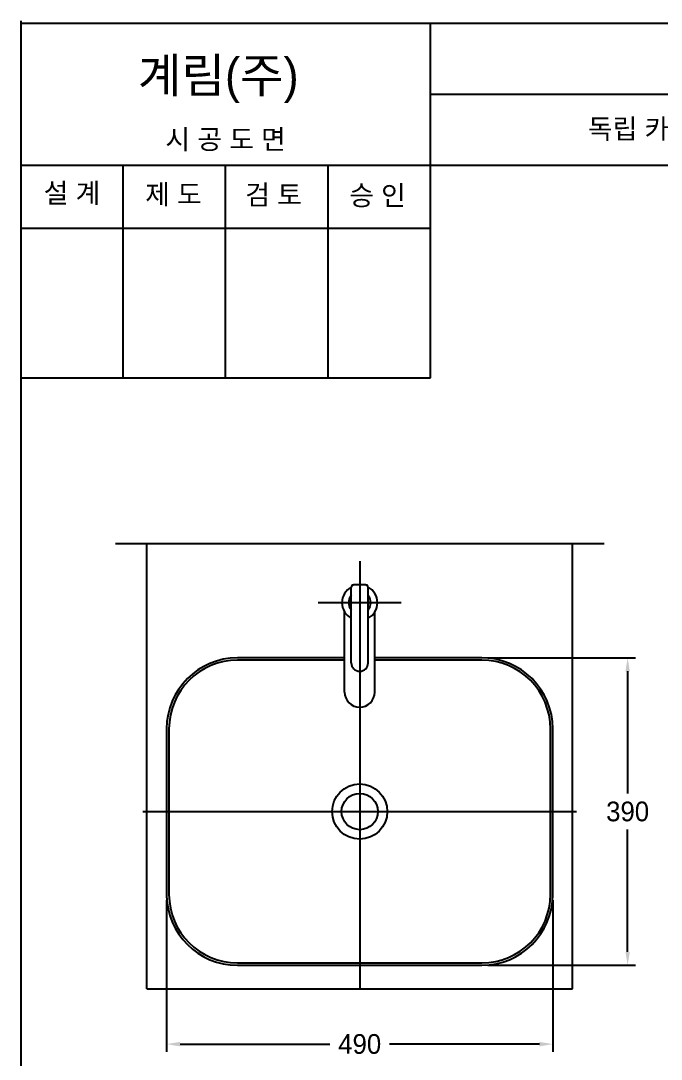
# Model space of a CAD drawing. Header units: millimetres. Extents: x 0 to 3800, y -67 to 2533.
# Drawn here: x 0 to 813, y 1216 to 2533 of the extents above; entities that cross this region are included whole.
import ezdxf
from ezdxf.enums import TextEntityAlignment as Align
from ezdxf.lldxf.tags import DXFTag

# ---------------------------------------------------------------- set-up
doc = ezdxf.new("R2010")
doc.units = ezdxf.units.MM
for name, color, linetype in [('TEXT', 7, 'Continuous'), ('내부선 및 부속', 4, 'Continuous'), ('도각라인', 255, 'Continuous'), ('외형선', 3, 'Continuous'), ('중심선', 1, 'DASHED'), ('치수선', 7, 'Continuous')]:
    doc.layers.add(name, color=color, linetype=linetype)
doc.styles.add('____', font='')
doc.styles.add('타이틀', font='H2GTRM.TTF', dxfattribs={"height": 25})
doc.styles.get('____').set_extended_font_data('굴림')
tags = doc.linetypes.add('DASHDOT', pattern=[70, 31, -13, 13, -13]).pattern_tags.tags
tags[10:11] = [DXFTag(74, 4), DXFTag(75, 0), DXFTag(340, '0'), DXFTag(46, 0.0), DXFTag(50, 0.0), DXFTag(44, 0.0), DXFTag(45, 0.0)]
tags[8:9] = [DXFTag(74, 4), DXFTag(75, 0), DXFTag(340, '0'), DXFTag(46, 0.0), DXFTag(50, 0.0), DXFTag(44, 0.0), DXFTag(45, 0.0)]
tags[6:7] = [DXFTag(74, 4), DXFTag(75, 0), DXFTag(340, '0'), DXFTag(46, 0.0), DXFTag(50, 0.0), DXFTag(44, 0.0), DXFTag(45, 0.0)]
tags[4:5] = [DXFTag(74, 4), DXFTag(75, 0), DXFTag(340, '0'), DXFTag(46, 0.0), DXFTag(50, 0.0), DXFTag(44, 0.0), DXFTag(45, 0.0)]
tags = doc.linetypes.add('DASHED', pattern=[25.72, 12.86, -12.86]).pattern_tags.tags
tags[6:7] = [DXFTag(74, 4), DXFTag(75, 0), DXFTag(340, '0'), DXFTag(46, 0.0), DXFTag(50, 0.0), DXFTag(44, 0.0), DXFTag(45, 0.0)]
tags[4:5] = [DXFTag(74, 4), DXFTag(75, 0), DXFTag(340, '0'), DXFTag(46, 0.0), DXFTag(50, 0.0), DXFTag(44, 0.0), DXFTag(45, 0.0)]
doc.dimstyles.new('MSADIM', dxfattribs={"dimtxt": 33, "dimasz": 17, "dimexe": 10, "dimexo": 7.5, "dimgap": 10, "dimtad": 0, "dimtih": 1, "dimtoh": 1, "dimdec": 0, "dimzin": 1, "dimdsep": 46, "dimtxsty": '____', "dimcen": 11.25, "dimadec": 0, "dimazin": 0, "dimtfac": 1, "dimtdec": 0, "dimtix": 1, "dimtmove": 0, "dimatfit": 3, "dimfxl": 1, "dimtolj": 1, "dimtzin": 1, "dimarcsym": 0})

# ---------------------------------------------------------------- blocks, each defined once
blk = doc.blocks.new('*D16')
at = {"layer": '치수선', "color": 0, "linetype": 'Continuous', "lineweight": -2, "transparency": 16777216}
for p, q in [((592.6, 1724.8), (780.1, 1724.8)), ((770.1, 1707.8), (770.1, 1552.6)), ((770.1, 1351.8), (770.1, 1506.9)), ((592.6, 1334.8), (780.1, 1334.8))]:
    blk.add_line(p, q, dxfattribs=at)
at = {"layer": '치수선', "color": 0, "linetype": 'Continuous', "transparency": 16777216}
for points in [[(767.3, 1707.8), (772.9, 1707.8), (770.1, 1724.8)], [(767.3, 1351.8), (772.9, 1351.8), (770.1, 1334.8)]]:
    blk.add_solid(points, dxfattribs=at)
at = {"layer": '치수선', "color": 0, "linetype": 'Continuous', "transparency": 16777216, "insert": (770.1, 1529.8), "char_height": 25, "attachment_point": 5, "style": '____'}
blk.add_mtext('\\A1;390', dxfattribs=at)
blk = doc.blocks.new('*D17')
at = {"layer": '치수선', "color": 0, "linetype": 'Continuous', "lineweight": -2, "transparency": 16777216}
for p, q in [((185.1, 1417.3), (185.1, 1224.8)), ((675.1, 1417.3), (675.1, 1224.8)), ((202.1, 1234.8), (392.4, 1234.8)), ((658.1, 1234.8), (467.8, 1234.8))]:
    blk.add_line(p, q, dxfattribs=at)
at = {"layer": '치수선', "color": 0, "linetype": 'Continuous', "transparency": 16777216}
for points in [[(202.1, 1237.6), (202.1, 1231.9), (185.1, 1234.8)], [(658.1, 1237.6), (658.1, 1231.9), (675.1, 1234.8)]]:
    blk.add_solid(points, dxfattribs=at)
at = {"layer": '치수선', "color": 0, "linetype": 'Continuous', "transparency": 16777216, "insert": (430.1, 1234.8), "char_height": 25, "attachment_point": 5, "style": '____'}
blk.add_mtext('\\A1;490', dxfattribs=at)

msp = doc.modelspace()

# ---------------------------------------------------------------- linework, layer by layer
at = {"layer": '내부선 및 부속', "linetype": 'Continuous'}
for p, q in [((419.3, 1718.5), (419.3, 1814.4)), ((438, 1817.3), (422.1, 1817.3)), ((440.8, 1718.5), (440.8, 1814.4)), ((410.9, 1681.4), (410.9, 1783)), ((449.2, 1681.4), (449.2, 1783)), ((410.9, 1721.8), (275.1, 1721.8)), ((585.1, 1721.8), (449.2, 1721.8)), ((188.1, 1634.8), (188.1, 1424.8)), ((672.1, 1424.8), (672.1, 1634.8)), ((275.1, 1337.8), (585.1, 1337.8))]:
    msp.add_line(p, q, dxfattribs=at)
for radius in [35, 23]:
    msp.add_circle((430.1, 1529.8), radius, dxfattribs=at)
for centre, radius, start, end in [((430.1, 1794.8), 22.5, 118.5212, 241.4758), ((422.1, 1814.4), 2.81, 90, 180), ((438, 1814.4), 2.81, 0, 90), ((430.1, 1794.8), 22.5, 298.5242, 61.4788), ((430.1, 1794.8), 14, 139.9604, 220.0396), ((430.1, 1794.8), 14, 319.9604, 40.0396), ((275.1, 1634.8), 87, 90, 180), ((430.1, 1718.5), 10.7, 180, 0), ((585.1, 1634.8), 87, 0, 90), ((430.1, 1681.4), 19.2, 180, 0), ((275.1, 1424.8), 87, 180, 270), ((585.1, 1424.8), 87, 270, 0)]:
    msp.add_arc(centre, radius, start, end, dxfattribs=at)
at = {"layer": '도각라인', "color": 7}
for p, q in [((0, 2533), (0, 3)), ((0, 2530), (1800, 2530)), ((520, 2080), (520, 2530)), ((520, 2440), (1800, 2440)), ((0, 2350), (1800, 2350)), ((130, 2080), (130, 2350)), ((260, 2080), (260, 2350)), ((390, 2080), (390, 2350)), ((0, 2270), (520, 2270)), ((0, 2080), (520, 2080))]:
    msp.add_line(p, q, dxfattribs=at)
at = {"layer": '외형선', "linetype": 'Continuous'}
for p, q in [((120.1, 1869.8), (740.1, 1869.8)), ((160.1, 1304.8), (160.1, 1869.8)), ((700.1, 1304.8), (700.1, 1869.8)), ((410.9, 1724.8), (275.1, 1724.8)), ((585.1, 1724.8), (449.2, 1724.8)), ((185.1, 1634.8), (185.1, 1424.8)), ((675.1, 1424.8), (675.1, 1634.8)), ((275.1, 1334.8), (585.1, 1334.8)), ((160.1, 1304.8), (700.1, 1304.8))]:
    msp.add_line(p, q, dxfattribs=at)
for centre, start, end in [((275.1, 1634.8), 90, 180), ((585.1, 1634.8), 0, 90), ((275.1, 1424.8), 180, 270), ((585.1, 1424.8), 270, 0)]:
    msp.add_arc(centre, 90, start, end, dxfattribs=at)
at = {"layer": '중심선', "linetype": 'DASHDOT'}
for p, q in [((430.1, 1847.3), (430.1, 1304.8)), ((482.6, 1794.8), (377.6, 1794.8)), ((155.1, 1529.8), (705.1, 1529.8))]:
    msp.add_line(p, q, dxfattribs=at)

# ---------------------------------------------------------------- texts
at = {"layer": 'TEXT', "style": '타이틀'}
msp.add_text('계림(주)', height=44, dxfattribs=at).set_placement((148.7, 2441.8))
for s, p in [('독립 카운터용 사각 세면기', (905.8, 2396)), ('시 공 도 면', (259.9, 2382.7)), ('설 계', (65, 2314.6)), ('제 도', (193.8, 2312.9)), ('검 토', (320.8, 2312.3)), ('승 인', (452.7, 2311.4))]:
    msp.add_text(s, height=25, dxfattribs=at).set_placement(p, align=Align.MIDDLE_CENTER)

# ---------------------------------------------------------------- dimensions: what is measured, and where the dimension line sits
at = {"layer": '치수선', "linetype": 'Continuous'}
dim = msp.add_linear_dim(base=(770.1, 1334.8), p1=(585.1, 1724.8), p2=(585.1, 1334.8), angle=90, dimstyle='MSADIM', override={"dimtxt": 25}, dxfattribs=at)
dim.commit()
dim.dimension.update_dxf_attribs({"geometry": '*D16', "text_midpoint": (770.1, 1529.8)})
dim = msp.add_linear_dim(base=(185.1, 1234.8), p1=(675.1, 1424.8), p2=(185.1, 1424.8), dimstyle='MSADIM', override={"dimtxt": 25}, dxfattribs=at)
dim.commit()
dim.dimension.update_dxf_attribs({"geometry": '*D17', "text_midpoint": (430.1, 1234.8)})

doc.saveas('drawing.dxf')
